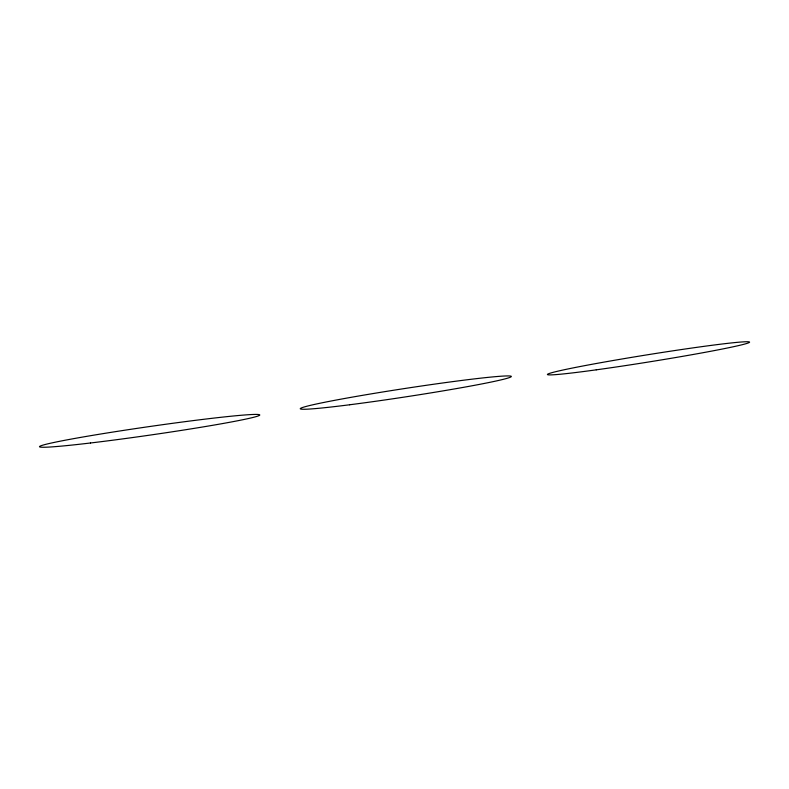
<?xml version="1.0" encoding="UTF-8"?>
<svg xmlns="http://www.w3.org/2000/svg" width="789" height="789" viewBox="0 0 789 789"><rect width="100%" height="100%" fill="white"/><g stroke="black" fill="none" stroke-linecap="round" stroke-linejoin="round"><path stroke-width="1.18" d="M596.257 369.834A102.363 3.649 -9.1 0 0 749.55 342.199A102.363 3.649 -9.1 0 0 599.66 362.891A102.363 3.649 -9.1 0 0 596.257 369.834M90.498 442.984A111.328 4.27 -8.2 0 0 259.719 415.113A111.328 4.27 -8.2 0 0 98.684 434.344A111.328 4.27 -8.2 0 0 90.498 442.984M349.576 404.777A106.633 4.192 -8.7 0 0 511.213 376.678A106.633 4.192 -8.7 0 0 356.865 396.315A106.633 4.192 -8.7 0 0 349.576 404.777"/></g></svg>
